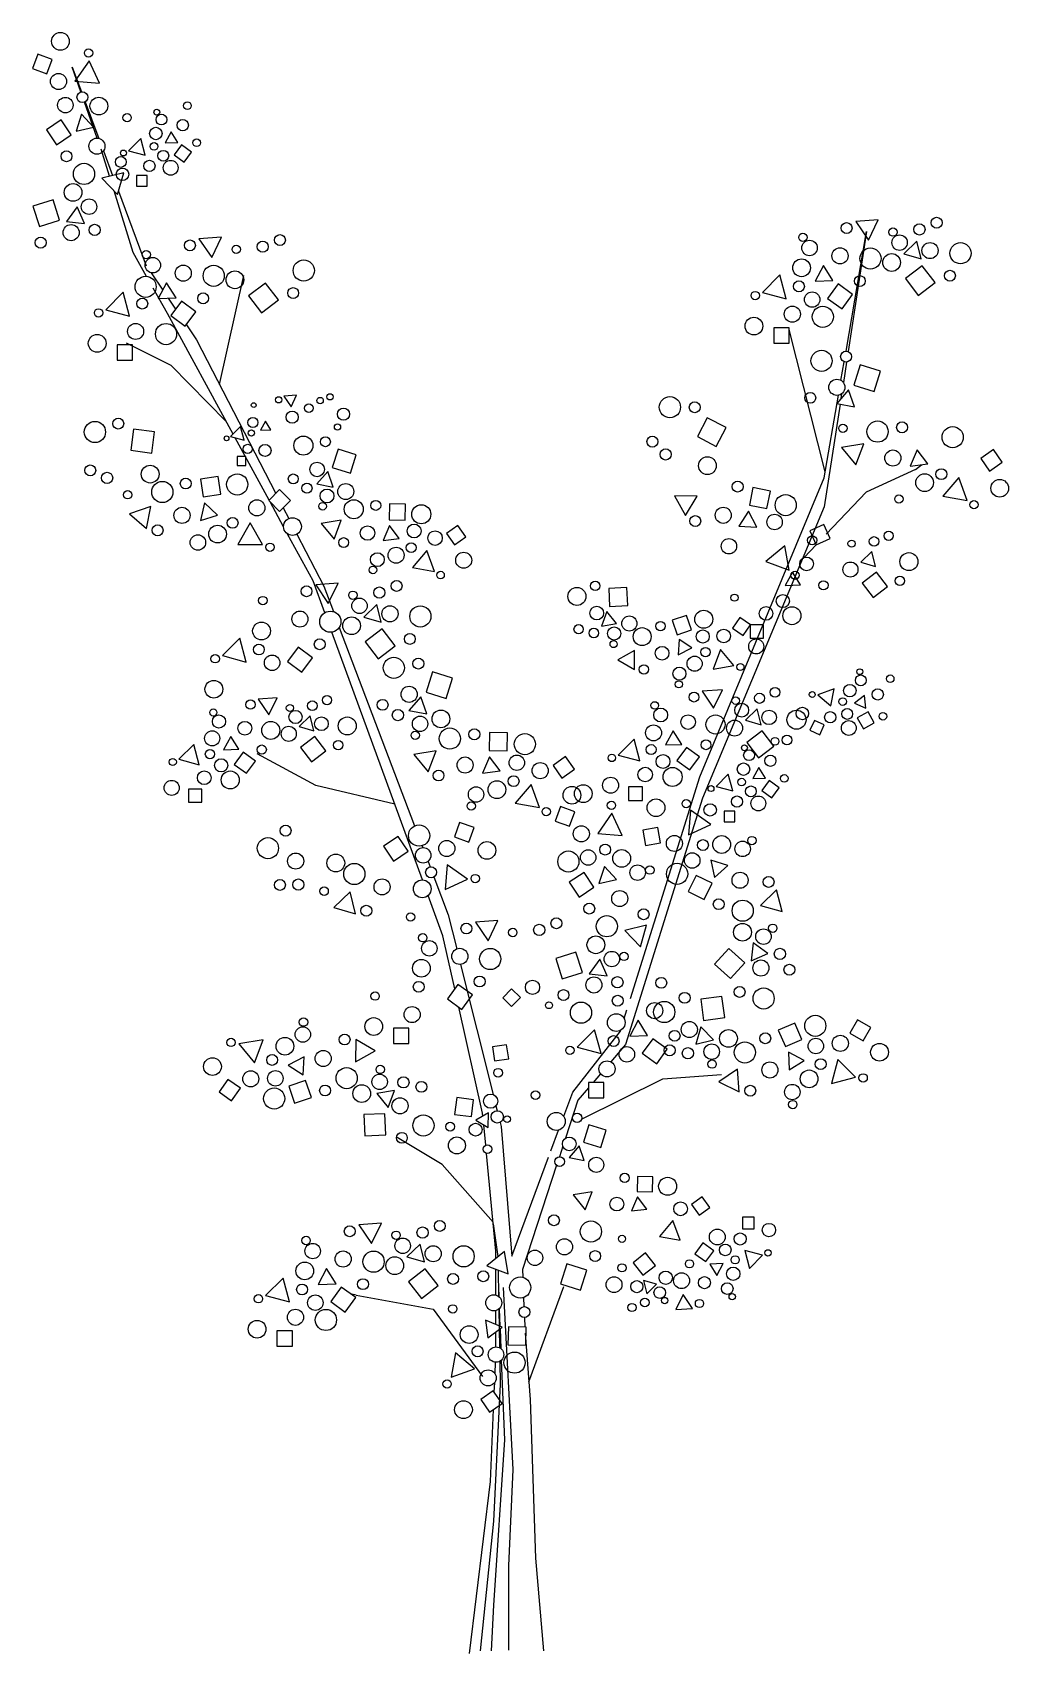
# Model space of a CAD drawing. Extents: x -165 to 204, y 0 to 612.
import ezdxf

# ---------------------------------------------------------------- set-up
doc = ezdxf.new("R2010")
doc.units = 0
doc.header["$LTSCALE"] = 25
doc.header["$MEASUREMENT"] = 0
doc.layers.get('0').update_dxf_attribs({"linetype": 'CONTINUOUS'})

msp = doc.modelspace()

# ---------------------------------------------------------------- linework, layer by layer
at = {"color": 0, "linetype": 'ByBlock'}
for p, q in [((-163.03, 603.91), (-165.01, 598.46)), ((-157.58, 601.93), (-163.03, 603.91)), ((-159.56, 596.48), (-157.58, 601.93)), ((-143.61, 601.41), (-148.96, 593.78)), ((-139.67, 592.96), (-143.61, 601.41)), ((-165.01, 598.46), (-159.56, 596.48)), ((-146.69, 589.67), (-150, 599)), ((-150, 599), (-146.53, 589.7)), ((-148.96, 593.78), (-139.67, 592.96)), ((-140.5, 572.22), (-145.31, 585.79)), ((-145.11, 585.9), (-139.97, 572.14)), ((-154.12, 579.07), (-159.73, 575.32)), ((-150.37, 573.45), (-154.12, 579.07)), ((-146.44, 581.31), (-148.5, 574.89)), ((-148.5, 574.89), (-141.91, 576.32)), ((-141.91, 576.32), (-146.44, 581.31)), ((-159.73, 575.32), (-155.98, 569.71)), ((-155.98, 569.71), (-150.37, 573.45)), ((-135.86, 557.81), (-139, 568)), ((-138.2, 567.38), (-134.73, 558.1)), ((-130.52, 559.17), (-138.76, 557.08)), ((-138.76, 557.08), (-132.83, 550.98)), ((-132.83, 550.98), (-130.52, 559.17)), ((-127, 529), (-134.19, 552.38)), ((-132.5, 552.14), (-122, 524)), ((-157.17, 548.93), (-164.82, 546.49)), ((-164.82, 546.49), (-162.38, 538.85)), ((-154.74, 541.28), (-157.17, 548.93)), ((-148.17, 546.26), (-152.19, 540.7)), ((-145.37, 539.99), (-148.17, 546.26)), ((-162.38, 538.85), (-154.74, 541.28)), ((-152.19, 540.7), (-145.37, 539.99)), ((-93.62, 534.8), (-102.11, 534.17)), ((-102.11, 534.17), (-97.32, 527.14)), ((-97.32, 527.14), (-93.62, 534.8)), ((142.22, 491.79), (150, 537)), ((150, 537), (143.02, 491.64)), ((-121.93, 520.03), (-127, 529)), ((-120.23, 521.39), (-115.79, 514.84)), ((-114, 506), (-119.41, 515.56)), ((-114.33, 517.6), (-117.47, 511.64)), ((-110.74, 511.9), (-114.33, 517.6)), ((-94.34, 479.22), (-85.2, 520.29)), ((-77.02, 517.52), (-83.37, 512.63)), ((-72.12, 511.18), (-77.02, 517.52)), ((-130.73, 514.02), (-137.33, 507.42)), ((-128.32, 505.01), (-130.73, 514.02)), ((-117.47, 511.64), (-110.74, 511.9)), ((-113.71, 511.78), (-110.92, 507.67)), ((-108.74, 510.63), (-112.73, 505.19)), ((-103.3, 506.64), (-108.74, 510.63)), ((-83.37, 512.63), (-78.47, 506.28)), ((-78.47, 506.28), (-72.12, 511.18)), ((-137.33, 507.42), (-128.32, 505.01)), ((-89.22, 460.5), (-114, 506)), ((-112.73, 505.19), (-107.29, 501.2)), ((-107.29, 501.2), (-103.3, 506.64)), ((-106.89, 501.74), (-103, 496)), ((-103, 496), (-73.11, 438.08)), ((134.38, 446.23), (120.77, 499.94)), ((-127.23, 494.12), (-133.04, 494.12)), ((-133.04, 494.12), (-133.03, 488.32)), ((-112.58, 486.32), (-129.48, 494.86)), ((-127.23, 488.32), (-127.23, 494.12)), ((-133.03, 488.32), (-127.23, 488.32)), ((-91.79, 465.22), (-112.58, 486.32)), ((140.32, 480.75), (141.53, 487.79)), ((142.41, 487.67), (141.22, 479.93)), ((147.53, 486.63), (145.14, 478.98)), ((155.19, 484.24), (147.53, 486.63)), ((152.8, 476.59), (155.19, 484.24)), ((145.14, 478.98), (152.8, 476.59)), ((-65.25, 475.16), (-70.09, 474.8)), ((-70.09, 474.8), (-67.36, 470.79)), ((-67.36, 470.79), (-65.25, 475.16)), ((134, 444), (139.36, 475.15)), ((139.97, 471.79), (134, 433)), ((143.2, 477.22), (138.71, 472.04)), ((138.71, 472.04), (145.44, 470.73)), ((140.57, 475.68), (140.29, 473.86)), ((145.44, 470.73), (143.2, 477.22)), ((-77.05, 465.36), (-78.85, 461.96)), ((-75, 462.11), (-77.05, 465.36)), ((89.78, 466.63), (86.1, 459.5)), ((96.91, 462.94), (89.78, 466.63)), ((-126.83, 462.3), (-127.86, 454.35)), ((-118.88, 461.27), (-126.83, 462.3)), ((-119.9, 453.32), (-118.88, 461.27)), ((-86.4, 463.31), (-90.16, 459.55)), ((-90.16, 459.55), (-85.03, 458.18)), ((-85.03, 458.18), (-86.4, 463.31)), ((-78.85, 461.96), (-75, 462.11)), ((86.1, 459.5), (93.22, 455.82)), ((93.22, 455.82), (96.91, 462.94)), ((-127.86, 454.35), (-119.9, 453.32)), ((-75.64, 435.55), (-88.46, 459.1)), ((148.91, 456.83), (140.52, 455.46)), ((140.52, 455.46), (145.9, 448.88)), ((145.9, 448.88), (148.91, 456.83)), ((169.09, 454.58), (166.48, 448.36)), ((173.17, 449.21), (169.09, 454.58)), ((197.87, 454.59), (193.11, 451.26)), ((201.2, 449.84), (197.87, 454.59)), ((-84.41, 451.97), (-87.72, 451.97)), ((-87.72, 451.97), (-87.71, 448.66)), ((-87.71, 448.66), (-84.41, 448.66)), ((-84.41, 448.66), (-84.41, 451.97)), ((168.51, 447.1), (149.82, 438.57)), ((166.48, 448.36), (173.17, 449.21)), ((168.51, 447.1), (170.72, 448.9)), ((193.11, 451.26), (196.44, 446.51)), ((196.44, 446.51), (201.2, 449.84)), ((-94.91, 444.48), (-101.58, 443.46)), ((-101.58, 443.46), (-100.55, 436.79)), ((-93.88, 437.81), (-94.91, 444.48)), ((87, 331), (134, 444)), ((184.82, 444.13), (178.82, 436.99)), ((188.01, 435.36), (184.82, 444.13)), ((-100.55, 436.79), (-93.88, 437.81)), ((-71.7, 439.49), (-75.8, 435.39)), ((-75.8, 435.39), (-71.7, 431.28)), ((-70.17, 425.51), (-75.24, 434.83)), ((-67.6, 435.39), (-71.7, 439.49)), ((-71.7, 431.28), (-67.6, 435.39)), ((85.97, 437.04), (77.46, 437.15)), ((77.46, 437.15), (81.61, 429.73)), ((81.61, 429.73), (85.97, 437.04)), ((107.07, 440.28), (105.75, 433.67)), ((113.69, 438.97), (107.07, 440.28)), ((112.37, 432.35), (113.69, 438.97)), ((149.82, 438.57), (134.74, 422.62)), ((178.82, 436.99), (188.01, 435.36)), ((-120.3, 433.19), (-128.33, 430.39)), ((-128.33, 430.39), (-121.89, 424.83)), ((-121.89, 424.83), (-120.3, 433.19)), ((-100.04, 434.48), (-101.53, 427.9)), ((-101.53, 427.9), (-95.09, 429.9)), ((-95.09, 429.9), (-100.04, 434.48)), ((-70.31, 432.67), (-68.21, 428.59)), ((134, 433), (88, 323)), ((105.45, 431.32), (101.8, 425.65)), ((108.53, 425.33), (105.45, 431.32)), ((105.75, 433.67), (112.37, 432.35)), ((-82.73, 426.92), (-87.4, 418.84)), ((-78.07, 418.84), (-82.73, 426.92)), ((-59, 405), (-68.66, 422.74)), ((-65.14, 422.64), (-55, 403)), ((101.8, 425.65), (108.53, 425.33)), ((133.79, 426.34), (128.53, 423.88)), ((128.53, 423.88), (130.98, 418.62)), ((136.24, 421.08), (133.79, 426.34)), ((-87.4, 418.84), (-78.07, 418.84)), ((119.13, 418.3), (111.98, 412.3)), ((120.74, 409.11), (119.13, 418.3)), ((130.97, 418.65), (126.48, 413.9)), ((130.98, 418.62), (136.24, 421.08)), ((111.98, 412.3), (120.74, 409.11)), ((151.99, 416.16), (147.8, 412.11)), ((147.8, 412.11), (153.41, 410.5)), ((153.41, 410.5), (151.99, 416.16)), ((-54.62, 393.01), (-59, 405)), ((-49.57, 404.19), (-58.05, 403.56)), ((-53.27, 396.52), (-49.57, 404.19)), ((121.97, 408.37), (119.3, 403.3)), ((125.03, 403.52), (121.97, 408.37)), ((153.69, 408.3), (148.29, 404.13)), ((148.29, 404.13), (152.45, 398.74)), ((157.85, 402.9), (153.69, 408.3)), ((-58.05, 403.56), (-53.27, 396.52)), ((-55, 403), (-51.38, 393.46)), ((119.3, 403.3), (125.03, 403.52)), ((152.45, 398.74), (157.85, 402.9)), ((-34.96, 396.16), (-39.89, 391.39)), ((-33.29, 389.51), (-34.96, 396.16)), ((-17.72, 292.11), (-51.93, 385.66)), ((-49.12, 387.48), (-20.7, 312.5)), ((-39.89, 391.39), (-33.29, 389.51)), ((-32.96, 386.91), (-39.31, 382.01)), ((-28.07, 380.56), (-32.96, 386.91)), ((111, 388.41), (106.07, 388.41)), ((106.07, 388.41), (106.07, 383.47)), ((111.01, 383.47), (111, 388.41)), ((-86.68, 383.4), (-93.28, 376.81)), ((-84.27, 374.39), (-86.68, 383.4)), ((-64.69, 380.02), (-68.68, 374.58)), ((-59.25, 376.03), (-64.69, 380.02)), ((-39.31, 382.01), (-34.41, 375.66)), ((-34.41, 375.66), (-28.07, 380.56)), ((106.07, 383.47), (111.01, 383.47)), ((-93.28, 376.81), (-84.27, 374.39)), ((-68.68, 374.58), (-63.24, 370.58)), ((-63.24, 370.58), (-59.25, 376.03)), ((-57.97, 327.79), (-80.11, 339.77)), ((60.88, 247.41), (87, 331)), ((-28.21, 320.79), (-57.97, 327.79)), ((88, 323), (59, 230)), ((-3.7, 313.86), (-5.68, 308.4)), ((1.76, 311.87), (-3.7, 313.86)), ((-26.84, 308.58), (-32.45, 304.83)), ((-23.09, 302.96), (-26.84, 308.58)), ((-5.68, 308.4), (-0.23, 306.42)), ((-0.23, 306.42), (1.76, 311.87)), ((-32.45, 304.83), (-28.7, 299.22)), ((-28.7, 299.22), (-23.09, 302.96)), ((-17.87, 305.05), (-17.6, 304.32)), ((-15.63, 299.14), (-14.83, 297.03)), ((-8.38, 297.8), (-9.2, 288.51)), ((-0.74, 292.45), (-8.38, 297.8)), ((-13.4, 293.24), (-8, 279)), ((-9.2, 288.51), (-0.74, 292.45)), ((-45.08, 287.61), (-51.18, 281.67)), ((-51.18, 281.67), (-42.99, 279.36)), ((-42.99, 279.36), (-45.08, 287.61)), ((-10, 271), (-15.58, 286.26)), ((-8, 279), (-4.77, 266.09)), ((10.8, 276.84), (2.31, 276.21)), ((2.31, 276.21), (7.1, 269.18)), ((7.1, 269.18), (10.8, 276.84)), ((-5.53, 251.02), (-10, 271)), ((-3.31, 260.24), (8.98, 211.08)), ((-4.32, 252.67), (-8.31, 247.23)), ((1.12, 248.68), (-4.32, 252.67)), ((-8.31, 247.23), (-2.87, 243.24)), ((-2.87, 243.24), (1.12, 248.68)), ((15.96, 250.95), (12.67, 247.66)), ((12.67, 247.66), (15.96, 244.38)), ((19.24, 247.67), (15.96, 250.95)), ((15.96, 244.38), (19.24, 247.67)), ((5, 204), (-3.96, 244.04)), ((58.48, 239.75), (59.51, 243.04)), ((63.69, 239.14), (60.55, 233.18)), ((67.29, 233.44), (63.69, 239.14)), ((-22.81, 236.16), (-28.62, 236.16)), ((-28.62, 236.16), (-28.61, 230.36)), ((-22.81, 230.36), (-22.81, 236.16)), ((39, 212), (57, 235)), ((47.29, 235.56), (40.69, 228.96)), ((49.7, 226.55), (47.29, 235.56)), ((57, 235), (57.11, 235.34)), ((60.55, 233.18), (67.29, 233.44)), ((-28.61, 230.36), (-22.81, 230.36)), ((14.02, 229.92), (8.68, 229.1)), ((8.68, 229.1), (9.5, 223.76)), ((14.84, 224.58), (14.02, 229.92)), ((40.69, 228.96), (49.7, 226.55)), ((59, 230), (53.39, 223.46)), ((69.28, 232.17), (65.29, 226.73)), ((65.29, 226.73), (70.73, 222.74)), ((74.72, 228.18), (69.28, 232.17)), ((70.73, 222.74), (74.72, 228.18)), ((9.5, 223.76), (14.84, 224.58)), ((42.34, 201.77), (73.06, 217.02)), ((50.79, 215.66), (44.99, 215.66)), ((44.99, 215.66), (44.99, 209.86)), ((49.53, 218.95), (46.71, 215.66)), ((50.79, 209.86), (50.79, 215.66)), ((73.06, 217.02), (95.2, 218.66)), ((-4.75, 209.92), (-5.57, 203.56)), ((1.61, 209.1), (-4.75, 209.92)), ((0.79, 202.74), (1.61, 209.1)), ((35.61, 202.86), (39, 212)), ((41, 209), (36.27, 194.6)), ((44.99, 213.65), (41, 209)), ((44.99, 209.86), (50.79, 209.86)), ((-5.57, 203.56), (0.79, 202.74)), ((7.24, 204.12), (2.44, 201.45)), ((5.1, 202.93), (5, 204)), ((7.15, 198.63), (7.24, 204.12)), ((10.04, 206.84), (10.51, 204.97)), ((2.44, 201.45), (7.15, 198.63)), ((6.16, 191.97), (5.42, 199.67)), ((11.61, 200.57), (12, 199)), ((12, 199), (16, 150)), ((30.77, 189.81), (33.68, 197.66)), ((45.16, 199.67), (43.13, 193.16)), ((51.67, 197.64), (45.16, 199.67)), ((49.64, 191.13), (51.67, 197.64)), ((-10.25, 184.69), (-27.3, 194.86)), ((35.28, 191.57), (33.97, 187.56)), ((41.48, 191.67), (37.66, 187.26)), ((43.39, 186.16), (41.48, 191.67)), ((43.13, 193.16), (49.64, 191.13)), ((8.95, 162.91), (-10.25, 184.69)), ((10, 152), (6.45, 188.88)), ((16, 150), (29.9, 187.47)), ((32.92, 184.39), (20, 145)), ((37.66, 187.26), (43.39, 186.16)), ((63.52, 180.17), (63.4, 174.43)), ((69.26, 180.04), (63.52, 180.17)), ((69.13, 174.31), (69.26, 180.04)), ((46.33, 174.34), (39.2, 173.18)), ((39.2, 173.18), (43.77, 167.58)), ((43.77, 167.58), (46.33, 174.34)), ((63.48, 172.43), (61.27, 167.14)), ((63.4, 174.43), (69.13, 174.31)), ((66.95, 167.86), (63.48, 172.43)), ((87.95, 172.44), (83.91, 169.61)), ((90.78, 168.4), (87.95, 172.44)), ((61.27, 167.14), (66.95, 167.86)), ((83.91, 169.61), (86.74, 165.57)), ((86.74, 165.57), (90.78, 168.4)), ((9.01, 162.32), (10.73, 149.99)), ((76.86, 163.54), (71.76, 157.47)), ((79.57, 156.09), (76.86, 163.54)), ((71.76, 157.47), (79.57, 156.09)), ((13.23, 151.83), (6.64, 146.45)), ((10, 149.19), (10, 152)), ((10.73, 149.99), (10.73, 149.79)), ((14.6, 143.43), (13.23, 151.83)), ((36.74, 147.2), (34.35, 139.55)), ((44.4, 144.81), (36.74, 147.2)), ((6.64, 146.45), (14.6, 143.43)), ((10, 135.37), (10, 145.18)), ((10.82, 144.87), (11.01, 134.88)), ((20, 145), (20.12, 142.11)), ((42, 137.16), (44.4, 144.81)), ((-42.72, 135.29), (-44.9, 135.83)), ((-42.72, 135.29), (-13.69, 130.04)), ((10.95, 138.18), (11.08, 134.83)), ((12.72, 138.2), (16.35, 69.45)), ((22.48, 102.55), (35.67, 138.57)), ((34.35, 139.55), (42, 137.16)), ((-13.69, 130.04), (5, 104.6)), ((10, 124.24), (10, 129.51)), ((11.1, 130.07), (11.37, 115.5)), ((11.27, 130.21), (11.53, 123.6)), ((20.44, 134.42), (20.58, 131.01)), ((12.35, 123.26), (6.13, 125.87)), ((6.13, 125.87), (6.98, 119.18)), ((6.98, 119.18), (12.35, 123.26)), ((11.57, 122.67), (11.87, 115.18)), ((14.71, 123.36), (14.56, 116.61)), ((21.46, 123.21), (14.71, 123.36)), ((20.75, 126.9), (20.91, 123.22)), ((21.31, 116.47), (21.46, 123.21)), ((10, 115.82), (10, 121.47)), ((14.56, 116.61), (21.31, 116.47)), ((21, 121), (23, 96)), ((-5.25, 113.52), (-6.87, 104.34)), ((1.9, 107.52), (-5.25, 113.52)), ((11.47, 110.35), (11.63, 101.74)), ((12.05, 110.77), (13.26, 80.69)), ((-6.87, 104.34), (1.9, 107.52)), ((9.69, 105.63), (9.87, 109.99)), ((9.03, 99.23), (4.28, 95.9)), ((12.36, 94.48), (9.03, 99.23)), ((11.63, 101.74), (9.09, 50.04)), ((9.4, 98.7), (9.56, 102.34)), ((4.28, 95.9), (7.61, 91.15)), ((7.61, 91.15), (12.36, 94.48)), ((8, 65), (9.13, 92.22)), ((23, 96), (25, 36)), ((13.26, 80.69), (9.09, 18.29)), ((16.35, 69.45), (14.71, 33.16)), ((0, 0), (8, 65)), ((9.09, 50.04), (4.02, 1)), ((14.71, 33.16), (14.71, 1.24)), ((25, 36), (28, 1)), ((9.09, 18.29), (8.19, 1))]:
    msp.add_line(p, q, dxfattribs=at)
for points in [[(-122.43, 565.76), (-124.12, 572.07), (-128.74, 567.45)], [(-110.12, 570.59), (-112.64, 574.58), (-114.84, 570.4)], [(-107.71, 563.09), (-104.91, 566.9), (-108.72, 569.7), (-111.52, 565.89)], [(-121.67, 558.14), (-125.73, 558.14), (-125.73, 554.08), (-121.67, 554.08)], [(150.68, 533.67), (154.38, 541.33), (145.89, 540.7)], [(168.99, 533.31), (164.06, 528.53), (170.66, 526.65)], [(119.68, 511.54), (117.27, 520.55), (110.67, 513.96)], [(137.26, 518.43), (133.67, 524.14), (130.52, 518.17)], [(169.53, 512.81), (175.88, 517.71), (170.98, 524.05), (164.63, 519.16)], [(140.71, 507.73), (144.7, 513.17), (139.26, 517.16), (135.27, 511.72)], [(120.77, 500.65), (114.96, 500.65), (114.96, 494.85), (120.77, 494.85)], [(-42.72, 452.63), (-49.61, 454.78), (-51.76, 447.89), (-44.87, 445.74)], [(-57.55, 441.65), (-51.49, 440.47), (-53.51, 446.31)], [(-24.1, 434), (-30.17, 434.13), (-30.3, 428.06), (-24.23, 427.93)], [(-48.37, 427.96), (-55.92, 426.73), (-51.08, 420.8)], [(-30.21, 425.94), (-32.56, 420.34), (-26.54, 421.1)], [(-8.59, 422.95), (-5.59, 418.67), (-1.31, 421.67), (-4.31, 425.95)], [(-16.05, 416.53), (-21.45, 410.1), (-13.18, 408.64)], [(59.45, 402.53), (52.64, 402.21), (52.96, 395.4), (59.77, 395.72)], [(49.84, 387.99), (55.6, 388.91), (51.92, 393.43)], [(82, 392.01), (76.56, 390.17), (78.41, 384.73), (83.84, 386.58)], [(99.33, 387.21), (103.37, 384.39), (106.2, 388.43), (102.16, 391.25)], [(79.18, 382.88), (78.9, 377.15), (84, 379.77)], [(62.41, 378.81), (56.1, 375.28), (62.31, 371.58)], [(94.78, 379.1), (92.07, 371.65), (99.88, 373.03)], [(-6.34, 368.32), (-13.99, 370.71), (-16.38, 363.06), (-8.73, 360.67)], [(-22.82, 356.12), (-16.08, 354.81), (-18.32, 361.3)], [(92.23, 357.03), (95.56, 363.93), (87.92, 363.36)], [(136.55, 357.87), (137.69, 364.3), (131.55, 362.06)], [(149.75, 357.04), (149.15, 361.72), (145.39, 358.86)], [(-75.68, 354.43), (-72.53, 360.94), (-79.74, 360.41)], [(108.71, 356.71), (104.27, 352.41), (110.21, 350.72)], [(148.77, 349.23), (152.91, 351.5), (150.64, 355.64), (146.49, 353.37)], [(-60.11, 354.12), (-64.3, 350.06), (-58.69, 348.46)], [(134.02, 350.64), (130.34, 352.35), (128.62, 348.67), (132.31, 346.96)], [(-102.03, 335.62), (-104.07, 343.28), (-109.68, 337.67)], [(-87.08, 341.48), (-90.13, 346.33), (-92.81, 341.25)], [(-59.65, 336.7), (-54.25, 340.86), (-58.42, 346.26), (-63.81, 342.09)], [(14.36, 347.62), (7.61, 347.77), (7.46, 341.02), (14.21, 340.87)], [(64.33, 337.11), (62.16, 345.22), (56.22, 339.29)], [(80.16, 343.32), (76.92, 348.45), (74.09, 343.08)], [(109.2, 338.26), (114.91, 342.67), (110.5, 348.38), (104.79, 343.97)], [(-84.15, 332.38), (-80.76, 337), (-85.38, 340.4), (-88.78, 335.77)], [(-12.61, 340.91), (-21.01, 339.54), (-15.63, 332.96)], [(7.56, 338.66), (4.95, 332.44), (11.64, 333.29)], [(31.59, 335.34), (34.92, 330.59), (39.67, 333.92), (36.34, 338.67)], [(83.26, 333.69), (86.85, 338.58), (81.95, 342.18), (78.36, 337.28)], [(99.46, 325.76), (97.78, 332.07), (93.16, 327.45)], [(111.77, 330.58), (109.26, 334.58), (107.06, 330.4)], [(-101.1, 326.37), (-106.03, 326.36), (-106.03, 321.43), (-101.1, 321.43)], [(23.3, 328.21), (17.3, 321.07), (26.48, 319.44)], [(65.31, 327.32), (60.09, 327.32), (60.09, 322.09), (65.31, 322.09)], [(114.18, 323.09), (116.98, 326.9), (113.17, 329.69), (110.38, 325.88)], [(37.86, 312.39), (39.84, 317.84), (34.39, 319.83), (32.41, 314.37)], [(82.71, 309.14), (91.17, 313.08), (83.53, 318.44)], [(48.46, 309.69), (57.75, 308.87), (53.81, 317.33)], [(100.23, 318.14), (96.16, 318.14), (96.17, 314.07), (100.23, 314.08)], [(72.18, 306.18), (71.17, 311.9), (65.46, 310.89), (66.47, 305.17)], [(37.69, 291.23), (41.44, 285.62), (47.05, 289.37), (43.3, 294.98)], [(48.92, 290.81), (55.51, 292.24), (50.98, 297.23)], [(92.56, 293.02), (97.55, 297.55), (91.13, 299.61)], [(82.61, 287.77), (88.67, 284.79), (91.65, 290.84), (85.6, 293.83)], [(109.89, 282.46), (118.08, 280.15), (115.99, 288.39)], [(58.66, 272.99), (64.59, 266.89), (66.9, 275.08)], [(32.6, 262.41), (35.04, 254.77), (42.68, 257.2), (40.24, 264.84)], [(92.62, 260.27), (98.55, 254.87), (103.95, 260.79), (98.02, 266.19)], [(112.72, 264.36), (107.16, 268.39), (106.45, 261.57)], [(52.05, 255.91), (49.25, 262.17), (45.23, 256.62)], [(95.34, 248.1), (87.39, 247.04), (88.46, 239.09), (96.41, 240.16)], [(143.65, 234.25), (148.67, 231.35), (151.57, 236.37), (146.55, 239.27)], [(85.56, 230.08), (92.22, 231.75), (87.44, 236.68)], [(122.84, 238.09), (116.66, 235.37), (119.38, 229.2), (125.56, 231.91)], [(-81.11, 223.03), (-77.91, 231.8), (-87.1, 230.18)], [(-43.02, 223.38), (-35.59, 227.53), (-42.9, 231.89)], [(120.47, 227.1), (120.73, 220.36), (126.44, 223.96)], [(-62.75, 218.59), (-62.42, 225.33), (-68.42, 222.24)], [(101.23, 220.61), (94.2, 215.83), (101.86, 212.13)], [(139.15, 224.28), (136.73, 215.27), (145.74, 217.68)], [(-86.46, 213.49), (-91.21, 216.82), (-94.54, 212.06), (-89.78, 208.74)], [(-66.06, 207.85), (-59.67, 210.02), (-61.84, 216.41), (-68.23, 214.24)], [(-28.23, 212.58), (-35, 211.5), (-30.68, 206.17)], [(-39.54, 195.48), (-31.53, 195.85), (-31.9, 203.86), (-39.91, 203.49)], [(-36.95, 154.89), (-33.25, 162.55), (-41.74, 161.92)], [(103.14, 160.38), (107.49, 160.38), (107.49, 164.73), (103.13, 164.73)], [(-18.64, 154.53), (-23.57, 149.75), (-16.98, 147.87)], [(88.18, 155.07), (85.19, 150.99), (89.27, 148), (92.26, 152.08)], [(66.56, 151.26), (61.8, 147.59), (65.47, 142.83), (70.24, 146.5)], [(90.76, 147.04), (93.46, 142.77), (95.82, 147.24)], [(103.95, 152.21), (105.76, 145.46), (110.71, 150.4)], [(-67.95, 132.76), (-70.36, 141.77), (-76.96, 135.17)], [(-50.37, 139.65), (-53.96, 145.36), (-57.11, 139.39)], [(-18.1, 134.03), (-11.75, 138.93), (-16.65, 145.27), (-23, 140.38)], [(66.97, 135.89), (70.67, 139.47), (65.72, 140.88)], [(-46.92, 128.95), (-42.93, 134.39), (-48.37, 138.38), (-52.37, 132.94)], [(80.7, 135.61), (77.93, 129.87), (84.29, 130.34)], [(-66.86, 121.87), (-72.67, 121.87), (-72.67, 116.07), (-66.86, 116.07)]]:
    msp.add_lwpolyline(points, close=True, dxfattribs=at)
for centre, radius in [((-154.43, 608.78), 3.35), ((-143.8, 604.38), 1.58), ((-155.16, 593.62), 3.04), ((-146.15, 587.68), 2.06), ((-139.92, 584.34), 3.35), ((-152.56, 584.69), 2.92), ((-118.04, 582.02), 1.11), ((-106.49, 584.47), 1.44), ((-129.28, 579.94), 1.58), ((-118.39, 573.97), 2.35), ((-116.29, 579.22), 2.04), ((-108.24, 577.12), 2.13), ((-140.65, 569.18), 3.04), ((-119.09, 569.07), 1.44), ((-102.99, 570.47), 1.44), ((-152.14, 565.38), 2.06), ((-131.64, 563.24), 2.06), ((-130.64, 566.62), 1.11), ((-120.84, 561.72), 2.13), ((-115.59, 565.57), 2.04), ((-112.79, 561.02), 2.8), ((-145.52, 558.71), 4), ((-130.99, 558.57), 2.35), ((-149.67, 551.71), 3.35), ((-143.64, 546.33), 2.92), ((-150.4, 536.54), 3.04), ((-141.51, 537.57), 2.12), ((142.45, 538.26), 2.06), ((169.95, 537.76), 2.12), ((176.45, 540.26), 2.06), ((-161.89, 532.75), 2.06), ((-105.55, 531.73), 2.06), ((-78.05, 531.23), 2.12), ((-71.55, 533.73), 2.06), ((125.95, 534.76), 1.58), ((128.45, 530.76), 2.92), ((159.95, 536.76), 1.58), ((162.45, 532.76), 2.92), ((173.95, 529.76), 3.04), ((185.45, 528.76), 4), ((-122.05, 528.23), 1.58), ((-119.55, 524.23), 2.92), ((-88.05, 530.23), 1.58), ((125.45, 523.26), 3.35), ((139.95, 527.76), 3.04), ((151.45, 526.76), 4), ((159.45, 525.26), 3.35), ((-108.05, 521.23), 3.04), ((-96.55, 520.23), 4), ((-88.55, 518.73), 3.35), ((-62.55, 522.23), 4), ((147.45, 518.26), 2.06), ((181.45, 520.26), 2.06), ((-122.27, 516.08), 4), ((-66.55, 513.73), 2.06), ((107.95, 512.76), 1.58), ((124.45, 516.26), 2.06), ((-123.55, 509.73), 2.06), ((-100.55, 511.73), 2.06), ((121.95, 505.76), 3.04), ((129.45, 511.26), 2.92), ((133.45, 504.76), 4), ((-140.05, 506.23), 1.58), ((-126.05, 499.23), 3.04), ((-114.55, 498.23), 4), ((107.45, 501.26), 3.35), ((-140.55, 494.73), 3.35), ((132.99, 488.13), 4), ((142.25, 489.73), 2.06), ((138.77, 478.13), 3.04), ((-81.45, 471.41), 0.901), ((-72.05, 473.41), 1.18), ((-60.65, 470.27), 1.66), ((-56.37, 473.12), 1.21), ((-52.67, 474.55), 1.18), ((75.72, 470.63), 4), ((85.11, 470.59), 2.06), ((128.73, 474.16), 2.06), ((-141.41, 461.25), 4), ((-132.58, 464.43), 2.06), ((-81.74, 464.86), 1.91), ((-66.92, 466.85), 2.28), ((-47.54, 467.99), 2.28), ((154.13, 461.42), 4), ((-91.71, 458.87), 0.901), ((-82.31, 460.87), 1.18), ((-62.7, 456.13), 3.6), ((-54.37, 457.57), 1.86), ((-49.82, 463.15), 1.18), ((69.1, 457.61), 2.06), ((141.06, 462.65), 1.58), ((163.39, 463.02), 2.06), ((182.48, 459.3), 4), ((-83.73, 454.88), 1.73), ((-77.18, 454.31), 2.28), ((74.11, 452.78), 2.12), ((159.91, 451.43), 3.04), ((-143.18, 446.75), 2.06), ((-120.55, 445.34), 3.35), ((-57.5, 447.13), 2.74), ((89.88, 448.54), 3.35), ((178.22, 445.33), 2.06), ((-136.82, 443.93), 2.12), ((-115.96, 438.62), 4), ((-107.12, 441.8), 2.06), ((-87.67, 441.45), 4), ((-66.53, 443.56), 1.86), ((-61.33, 440.06), 1.91), ((-46.7, 438.77), 3.02), ((101.3, 440.63), 2.06), ((171.91, 442.13), 3.35), ((200.26, 440.01), 3.35), ((-129.04, 437.56), 1.58), ((-80.25, 432.61), 3.04), ((-55.43, 433.2), 1.42), ((-53.77, 437.11), 2.62), ((-43.67, 432.09), 3.6), ((-35.34, 433.53), 1.86), ((119.45, 433.64), 4), ((162.2, 435.95), 1.58), ((190.55, 433.82), 1.58), ((-108.53, 429.78), 3.04), ((-89.44, 426.95), 2.06), ((-66.81, 425.54), 3.35), ((-18.16, 430.18), 3.6), ((85.28, 427.64), 2.06), ((95.86, 429.81), 3.04), ((115.25, 427.27), 2.92), ((-117.73, 424.13), 2.06), ((-102.52, 419.53), 2.92), ((-95.1, 422.71), 3.35), ((-38.47, 423.1), 2.74), ((-20.89, 423.88), 2.62), ((-12.96, 421.19), 2.74), ((158.33, 422.07), 1.75), ((-75.3, 417.76), 1.58), ((-47.5, 419.52), 1.86), ((-27.67, 414.73), 3.02), ((-21.99, 417.61), 1.86), ((98, 418.12), 2.92), ((129.43, 420.37), 1.75), ((144.31, 419.1), 1.34), ((152.81, 419.95), 1.8), ((-36.41, 409.17), 1.42), ((-34.75, 413.07), 2.62), ((-2.16, 412.82), 3.02), ((127.31, 411.45), 2.59), ((143.88, 409.32), 2.85), ((165.98, 412.3), 3.4), ((-27.5, 403.12), 2.06), ((-10.89, 407.25), 1.42), ((47.52, 403.15), 1.75), ((122.97, 407.15), 1.58), ((133.68, 403.37), 1.75), ((162.58, 405.07), 1.75), ((-78, 397.62), 1.58), ((-61.5, 401.12), 2.06), ((-44, 399.62), 1.58), ((-41.5, 395.62), 2.92), ((-34, 400.62), 2.12), ((40.59, 399.18), 3.4), ((100.11, 398.7), 1.34), ((118.38, 397.42), 2.48), ((-64, 390.62), 3.04), ((-52.5, 389.62), 4), ((-30, 392.62), 3.04), ((-18.5, 391.62), 4), ((48.11, 392.88), 2.59), ((60.4, 388.94), 2.85), ((88.5, 390.54), 3.4), ((112.01, 392.75), 2.59), ((121.78, 391.9), 3.4), ((-78.5, 386.12), 3.35), ((-44.5, 388.12), 3.35), ((41.25, 386.78), 1.75), ((46.99, 385.35), 1.8), ((54.65, 385.18), 2.48), ((65.24, 383.99), 3.4), ((72.17, 387.96), 1.75), ((88.11, 384.06), 2.48), ((96.02, 384.23), 2.59), ((-79.5, 379.12), 2.06), ((-56.5, 381.12), 2.06), ((-22.5, 383.12), 2.06), ((54.45, 381.18), 1.34), ((72.76, 377.69), 2.59), ((89.16, 378.14), 1.75), ((108.31, 380.3), 2.85), ((-96, 375.62), 1.58), ((-74.5, 374.12), 2.92), ((-28.54, 372.21), 4), ((-19.28, 373.81), 2.06), ((85.05, 373.76), 2.85), ((102.35, 372.53), 1.34), ((-96.5, 364.12), 3.35), ((65.9, 371.6), 1.75), ((79.3, 370), 2.48), ((79.09, 365.99), 1.34), ((147.8, 367.47), 2.04), ((147.4, 370.74), 1.11), ((158.9, 368.08), 1.44), ((-53.77, 360.03), 1.75), ((-22.76, 362.21), 3.04), ((84.83, 361.16), 1.86), ((100.58, 359.81), 1.42), ((109.58, 360.71), 1.91), ((115.43, 362.96), 1.86), ((129.47, 362.11), 1.11), ((143.68, 363.6), 2.35), ((154.21, 362.16), 2.13), ((-96.7, 355.36), 1.34), ((-82.67, 358.33), 1.75), ((-67.8, 357.06), 1.34), ((-65.67, 353.66), 2.48), ((-59.3, 357.91), 1.8), ((-32.79, 358.24), 2.06), ((-27.02, 354.35), 2.12), ((-10.76, 352.92), 3.35), ((69.98, 358.01), 1.42), ((72.23, 354.41), 2.62), ((102.83, 356.21), 2.62), ((113.18, 353.51), 2.74), ((123.53, 352.61), 3.6), ((125.75, 354.96), 2.35), ((136.28, 353.53), 2.13), ((140.97, 359.45), 1.44), ((142.67, 354.8), 2.04), ((156.16, 353.92), 1.44), ((-94.57, 351.96), 2.48), ((-84.8, 349.41), 2.59), ((-75.02, 348.56), 3.4), ((-68.22, 347.28), 2.85), ((-55.9, 351.11), 2.59), ((-46.12, 350.26), 3.4), ((-18.62, 351.07), 2.92), ((-7.4, 345.5), 4), ((1.86, 347.1), 2.06), ((69.53, 347.66), 3.02), ((82.58, 351.71), 2.74), ((92.93, 350.81), 3.6), ((100.13, 349.46), 3.02), ((143.28, 349.49), 2.8), ((-97.12, 345.58), 2.85), ((-78.42, 341.33), 1.75), ((-49.52, 343.03), 1.75), ((-20.46, 346.73), 1.58), ((20.95, 343.38), 4), ((68.63, 341.36), 1.86), ((89.33, 343.16), 1.86), ((103.85, 342.01), 1.11), ((115.4, 344.46), 1.44), ((119.93, 344.96), 1.86), ((-112, 336.66), 1.34), ((-97.97, 339.63), 1.75), ((-93.72, 335.38), 2.48), ((-1.62, 335.51), 3.04), ((17.92, 336.37), 2.92), ((53.78, 338.21), 1.42), ((73.13, 336.86), 2.62), ((105.6, 339.21), 2.04), ((113.65, 337.11), 2.13), ((-100.1, 330.71), 2.59), ((-90.32, 329.86), 3.4), ((-11.65, 331.54), 2.06), ((16.69, 329.41), 2.06), ((26.73, 333.38), 3.04), ((53.33, 327.86), 3.02), ((66.38, 331.91), 2.74), ((76.73, 331.01), 3.6), ((103.5, 333.96), 2.35), ((118.9, 330.46), 1.44), ((-112.42, 326.88), 2.85), ((2.52, 324.37), 2.92), ((10.38, 326.21), 3.35), ((38.73, 324.09), 3.35), ((42.99, 324.7), 3.35), ((91.25, 326.61), 1.11), ((102.8, 329.06), 1.44), ((106.3, 325.56), 2.04), ((0.68, 320.03), 1.58), ((29.02, 317.9), 1.58), ((53.62, 320.29), 1.58), ((70.47, 319.4), 3.35), ((81.88, 320.91), 1.58), ((90.9, 318.56), 2.35), ((101.05, 321.71), 2.13), ((109.1, 321.01), 2.8), ((-69.41, 310.73), 2.06), ((-19, 308.88), 4), ((42.26, 309.53), 3.04), ((-76.08, 304.11), 4), ((-8.54, 304.01), 3.04), ((6.63, 303.28), 3.35), ((77.42, 305.9), 3.04), ((88.19, 305.27), 2.06), ((95.26, 305.5), 3.35), ((103.17, 303.84), 2.92), ((106.67, 307), 1.58), ((-65.61, 299.24), 3.04), ((-50.45, 298.51), 3.35), ((-17.47, 301.41), 2.92), ((37.38, 299.07), 4), ((44.86, 300.6), 2.92), ((51.27, 303.59), 2.06), ((57.5, 300.26), 3.35), ((84.14, 299.47), 2.92), ((-43.44, 294.36), 4), ((-14.48, 295), 2.06), ((2.22, 292.64), 1.58), ((63.52, 294.87), 2.92), ((68.14, 295.85), 1.58), ((78.43, 294.41), 4), ((102.21, 292), 3.04), ((-71.55, 290.23), 2.06), ((-64.59, 290.36), 2.12), ((-54.85, 287.88), 1.58), ((-32.98, 289.49), 3.04), ((-17.81, 288.76), 3.35), ((56.77, 285.09), 3.04), ((112.99, 291.36), 2.06), ((-38.92, 280.48), 2.06), ((45.28, 281.29), 2.06), ((94.16, 282.96), 2.06), ((103.22, 280.5), 4), ((-22.22, 278.13), 1.58), ((-1.13, 273.77), 2.06), ((32.87, 275.77), 2.06), ((51.9, 274.63), 4), ((65.78, 279.15), 2.06), ((103.13, 272.36), 3.35), ((-17.63, 270.27), 1.58), ((16.37, 272.27), 1.58), ((26.37, 273.27), 2.12), ((47.75, 267.62), 3.35), ((111.04, 270.71), 2.92), ((114.55, 273.87), 1.58), ((-15.13, 266.27), 2.92), ((-3.63, 263.27), 3.04), ((7.87, 262.27), 4), ((53.78, 262.24), 2.92), ((58.39, 263.22), 1.58), ((117.27, 264.19), 2.12), ((-18.13, 258.77), 3.35), ((110.08, 258.86), 3.04), ((120.86, 258.22), 2.06), ((-19.13, 251.77), 2.06), ((3.87, 253.77), 2.06), ((23.83, 251.57), 2.68), ((47.02, 252.46), 3.04), ((55.91, 253.48), 2.12), ((72.47, 253.27), 2.06), ((102.03, 249.83), 2.06), ((111.1, 247.36), 4), ((-35.63, 248.27), 1.58), ((30.06, 244.78), 1.26), ((35.53, 248.66), 2.06), ((42.15, 242), 4), ((56.03, 246.52), 2.06), ((69.97, 242.77), 3.04), ((73.58, 242.25), 4), ((81.29, 247.61), 2.06), ((-62.65, 238.46), 1.58), ((-36.13, 236.77), 3.35), ((-21.63, 241.27), 3.04), ((55.47, 238.27), 3.35), ((130.61, 237.03), 4), ((-69.65, 229.32), 3.35), ((-62.9, 233.75), 2.92), ((-47.13, 231.86), 2.06), ((54.47, 231.27), 2.06), ((77.47, 233.27), 2.06), ((83.04, 235.63), 3.04), ((97.84, 232.28), 3.35), ((111.74, 232.34), 2.06), ((140.07, 230.42), 3.04), ((-90.01, 230.76), 1.58), ((-55.2, 224.69), 3.04), ((37.97, 227.77), 1.58), ((59.47, 226.27), 2.92), ((75.62, 227.79), 2.06), ((82.5, 226.7), 2.12), ((91.5, 227.28), 2.92), ((104.02, 226.98), 4), ((130.82, 229.4), 2.92), ((154.88, 227.06), 3.35), ((-97.02, 221.63), 3.35), ((-74.49, 224.16), 2.06), ((-46.35, 217.28), 4), ((-33.65, 220.59), 1.58), ((10.82, 219.33), 1.65), ((51.97, 220.77), 3.04), ((91.66, 222.57), 1.58), ((113.48, 220.36), 3.04), ((132.65, 222.57), 2.06), ((-82.56, 217), 3.04), ((-73.26, 217.2), 2.92), ((-54.5, 212.61), 2.06), ((-40.66, 211.46), 3.35), ((-33.9, 215.88), 2.92), ((-24.89, 215.68), 2.12), ((-18.13, 214), 2.06), ((106.07, 212.52), 2.06), ((121.94, 212.02), 2.92), ((128.29, 217.01), 3.35), ((148.69, 217.35), 1.58), ((-73.71, 209.58), 4), ((-26.2, 206.83), 3.04), ((8, 208.58), 2.68), ((24.97, 210.84), 1.65), ((122.11, 207.3), 1.58), ((-17.35, 199.41), 4), ((10.54, 202.64), 2.33), ((14.22, 201.79), 1.26), ((32.8, 200.94), 3.4), ((40.67, 202.3), 1.75), ((-25.5, 194.75), 2.06), ((-7.28, 198.96), 1.65), ((2.34, 197.83), 2.43), ((-4.73, 191.89), 3.2), ((6.86, 190.48), 1.65), ((37.71, 192.45), 2.59), ((34.09, 185.76), 1.8), ((47.91, 184.55), 2.85), ((58.64, 179.6), 1.75), ((74.86, 176.44), 3.4), ((55.68, 169.75), 2.59), ((31.92, 163.61), 2.06), ((79.77, 167.94), 2.59), ((-45.18, 159.48), 2.06), ((-27.68, 157.98), 1.58), ((-17.68, 158.98), 2.12), ((-11.18, 161.48), 2.06), ((45.89, 159.36), 4), ((93.62, 157.3), 3), ((113.12, 159.92), 2.52), ((-61.68, 155.98), 1.58), ((-59.18, 151.98), 2.92), ((-25.18, 153.98), 2.92), ((-13.68, 150.98), 3.04), ((-2.18, 149.98), 4), ((35.9, 153.58), 3.04), ((57.63, 156.59), 1.34), ((96.62, 152.42), 2.19), ((102.25, 156.55), 2.28), ((-62.18, 144.48), 3.35), ((-47.68, 148.98), 3.04), ((-36.18, 147.98), 4), ((-28.18, 146.48), 3.35), ((24.76, 149.44), 2.92), ((47.49, 150.1), 2.06), ((57.62, 145.67), 1.55), ((83.12, 147.17), 1.55), ((100.37, 148.67), 1.55), ((112.75, 151.3), 1.19), ((-40.18, 139.48), 2.06), ((-6.18, 141.48), 2.06), ((5.22, 142.48), 2.06), ((19.19, 138.22), 4), ((54.62, 139.3), 3), ((63.25, 138.55), 2.28), ((74.12, 141.92), 2.52), ((80.12, 140.8), 3), ((88.75, 140.05), 2.28), ((99.62, 143.42), 2.52), ((-79.68, 133.98), 1.58), ((-63.18, 137.48), 2.06), ((-58.18, 132.48), 2.92), ((9.2, 132.44), 3.04), ((71.87, 136.3), 2.19), ((97.37, 137.8), 2.19), ((99.25, 134.8), 1.19), ((-65.68, 126.98), 3.04), ((-54.18, 125.98), 4), ((-6.29, 130.14), 1.58), ((20.79, 128.96), 2.06), ((61.37, 130.67), 1.55), ((66.25, 132.55), 1.59), ((73.75, 133.3), 1.19), ((86.87, 132.17), 1.55), ((-80.18, 122.48), 3.35), ((-0.1, 120.44), 3.35), ((3.09, 114.13), 2.06), ((10.06, 112.9), 2.92), ((17.06, 109.87), 4), ((7.07, 104.09), 3.04), ((-8.41, 101.8), 1.58), ((-2.23, 92.09), 3.35)]:
    msp.add_circle(centre, radius, dxfattribs=at)

doc.saveas('drawing.dxf')
